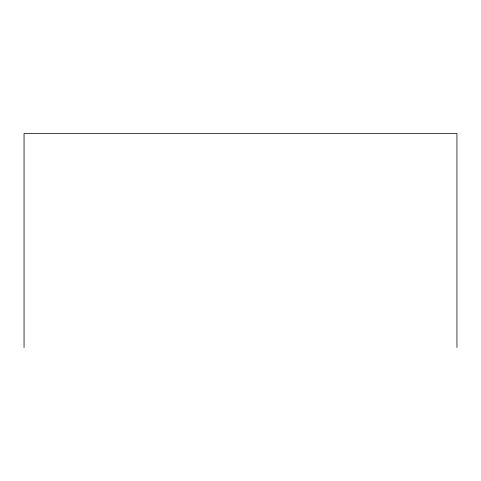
<?xml version="1.0" encoding="UTF-8"?>
<svg xmlns="http://www.w3.org/2000/svg" width="481" height="481" viewBox="0 0 481 481"><rect width="100%" height="100%" fill="white"/><g stroke="black" fill="none" stroke-linecap="round" stroke-linejoin="round"><path stroke-width="0.72" d="M456.95 347.516L456.95 133.484L24.05 133.484L24.05 347.516"/></g></svg>
